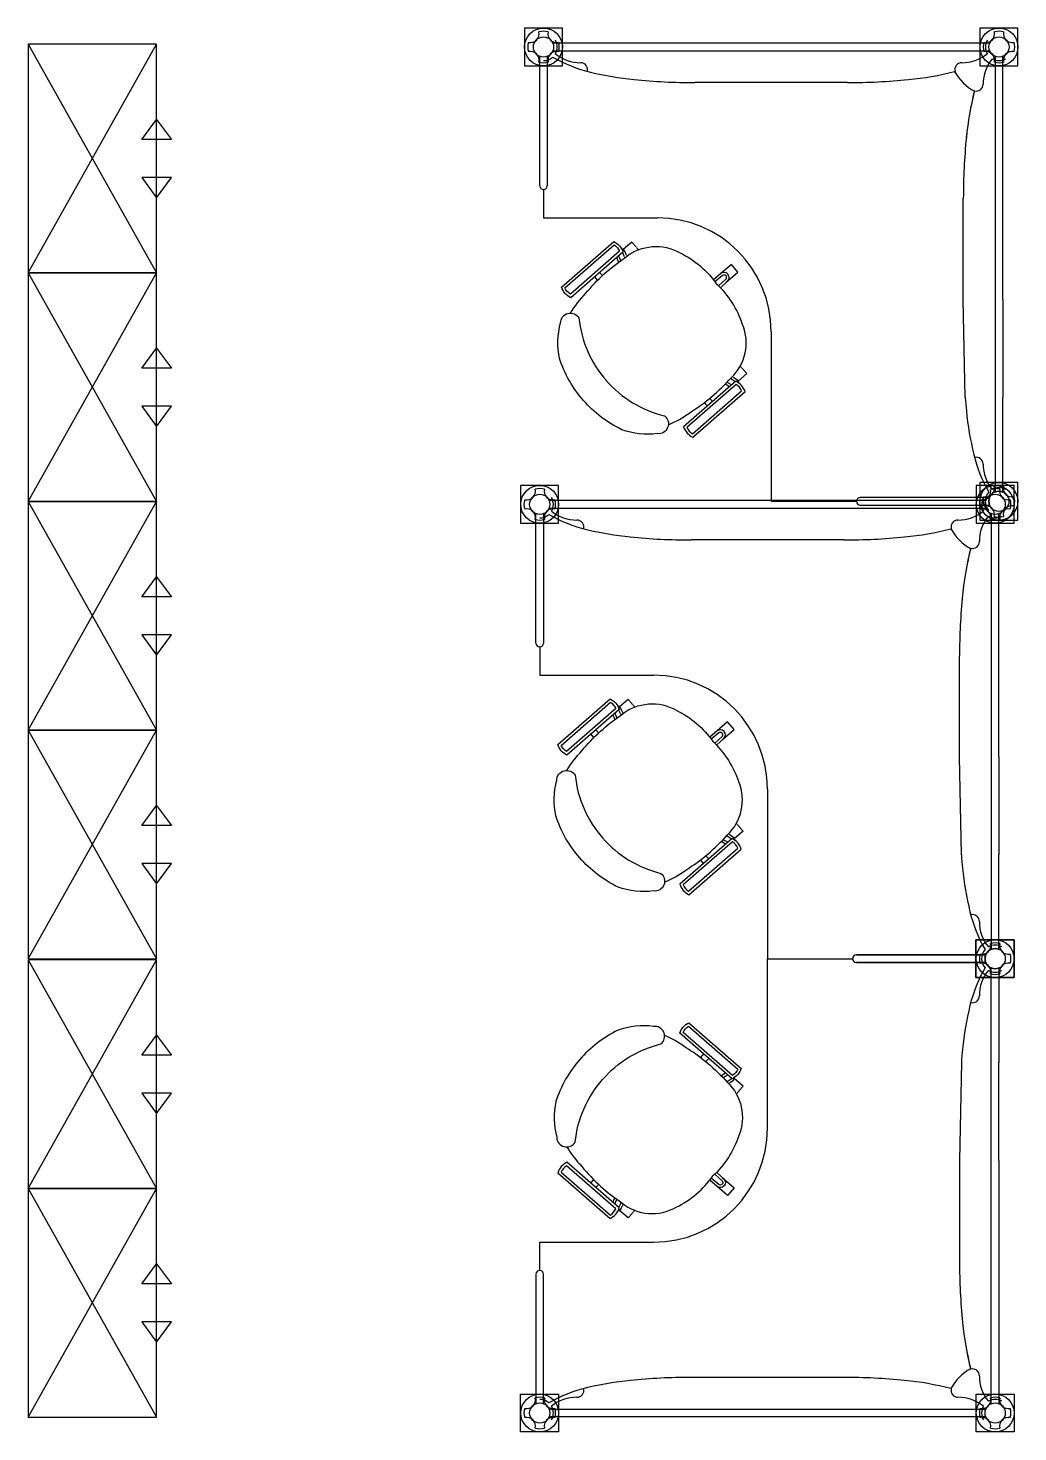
# Model space of a CAD drawing. Header units: centimetres. Extents: x 534 to 2907, y -1306 to 581.
# Drawn here: x 2559.1 to 2905.5, y 50.8 to 541.9 of the extents above; entities that cross this region are included whole.
import ezdxf

# ---------------------------------------------------------------- set-up
doc = ezdxf.new("R2010")
doc.units = ezdxf.units.CM
doc.linetypes.add('CACHE', pattern=[0.375, 0.25, -0.125])
doc.layers.add('layer_1', color=175, linetype='Continuous')
doc.layers.add('layer_2', color=251, linetype='Continuous')

msp = doc.modelspace()

# ---------------------------------------------------------------- linework, layer by layer
at = {"layer": 'layer_1'}
for p, q in [((2604.1, 536.24), (2559.1, 536.24)), ((2559.1, 456.24), (2604.1, 536.24)), ((2559.1, 536.24), (2604.1, 456.24)), ((2559.1, 536.24), (2559.1, 456.24)), ((2604.1, 456.24), (2604.1, 536.24)), ((2895.6, 536.59), (2742.76, 536.59)), ((2738.16, 486.74), (2738.16, 532.03)), ((2740.81, 532.03), (2740.81, 486.74)), ((2742.76, 533.94), (2895.6, 533.94)), ((2897.52, 531.99), (2897.52, 412.66)), ((2900.16, 446.97), (2900.16, 531.99)), ((2598.91, 502.91), (2604.1, 509.95)), ((2604.1, 509.95), (2609.3, 502.91)), ((2609.3, 502.91), (2598.91, 502.91)), ((2609.3, 489.58), (2598.91, 489.58)), ((2598.91, 489.58), (2604.1, 482.54)), ((2604.1, 482.54), (2609.3, 489.58)), ((2739.48, 475.51), (2779.32, 475.51)), ((2559.1, 456.24), (2604.1, 456.24)), ((2604.1, 456.24), (2559.1, 456.24)), ((2559.1, 376.24), (2604.1, 456.24)), ((2559.1, 456.24), (2604.1, 376.24)), ((2559.1, 456.24), (2559.1, 376.24)), ((2604.1, 376.24), (2604.1, 456.24)), ((2757.33, 454.84), (2758.38, 453.62)), ((2759.12, 456.41), (2760.1, 455.28)), ((2819.16, 435.67), (2819.16, 376.33)), ((2598.91, 422.91), (2604.1, 429.95)), ((2604.1, 429.95), (2609.3, 422.91)), ((2609.3, 422.91), (2598.91, 422.91)), ((2897.52, 412.7), (2897.52, 379.6)), ((2900.16, 379.6), (2900.16, 412.7)), ((2609.3, 409.58), (2598.91, 409.58)), ((2598.91, 409.58), (2604.1, 402.54)), ((2604.1, 402.54), (2609.3, 409.58)), ((2796.81, 409.66), (2795.75, 410.87)), ((2798.61, 411.23), (2797.63, 412.35)), ((2559.1, 376.24), (2604.1, 376.24)), ((2604.1, 376.24), (2559.1, 376.24)), ((2559.1, 296.24), (2604.1, 376.24)), ((2559.1, 376.24), (2604.1, 296.24)), ((2559.1, 376.24), (2559.1, 296.24)), ((2604.1, 296.24), (2604.1, 376.24)), ((2894.28, 376.59), (2741.43, 376.59)), ((2741.43, 373.94), (2894.28, 373.94)), ((2819.16, 376.33), (2848.99, 376.33)), ((2895.6, 377.65), (2850.31, 377.65)), ((2850.31, 375), (2895.6, 375)), ((2736.83, 326.74), (2736.83, 372.03)), ((2739.48, 372.03), (2739.48, 326.74)), ((2896.19, 371.99), (2896.19, 252.66)), ((2898.84, 286.97), (2898.84, 371.99)), ((2598.91, 342.91), (2604.1, 349.95)), ((2604.1, 349.95), (2609.3, 342.91)), ((2609.3, 342.91), (2598.91, 342.91)), ((2609.3, 329.58), (2598.91, 329.58)), ((2598.91, 329.58), (2604.1, 322.54)), ((2604.1, 322.54), (2609.3, 329.58)), ((2738.16, 315.51), (2778, 315.51)), ((2559.1, 296.24), (2604.1, 296.24)), ((2604.1, 296.24), (2559.1, 296.24)), ((2559.1, 216.24), (2604.1, 296.24)), ((2559.1, 296.24), (2604.1, 216.24)), ((2559.1, 296.24), (2559.1, 216.24)), ((2604.1, 216.24), (2604.1, 296.24)), ((2756, 294.84), (2757.06, 293.62)), ((2757.8, 296.41), (2758.78, 295.28)), ((2817.84, 275.67), (2817.84, 216.33)), ((2598.91, 262.91), (2604.1, 269.95)), ((2604.1, 269.95), (2609.3, 262.91)), ((2609.3, 262.91), (2598.91, 262.91)), ((2795.49, 249.66), (2794.43, 250.87)), ((2797.28, 251.23), (2796.3, 252.35)), ((2896.19, 252.7), (2896.19, 219.6)), ((2898.84, 219.6), (2898.84, 252.7)), ((2609.3, 249.58), (2598.91, 249.58)), ((2598.91, 249.58), (2604.1, 242.54)), ((2604.1, 242.54), (2609.3, 249.58)), ((2559.1, 216.24), (2604.1, 216.24)), ((2817.84, 156.99), (2817.84, 216.33)), ((2817.84, 216.33), (2847.66, 216.33)), ((2817.84, 216.33), (2847.66, 216.33)), ((2848.99, 217.65), (2894.28, 217.65)), ((2894.28, 217.65), (2848.99, 217.65)), ((2604.1, 215.89), (2559.1, 215.89)), ((2559.1, 135.89), (2604.1, 215.89)), ((2559.1, 215.89), (2604.1, 135.89)), ((2559.1, 215.89), (2559.1, 135.89)), ((2604.1, 135.89), (2604.1, 215.89)), ((2894.28, 215), (2848.99, 215)), ((2848.99, 215), (2894.28, 215)), ((2896.19, 179.95), (2896.19, 213.05)), ((2898.84, 213.05), (2898.84, 179.95)), ((2598.91, 182.56), (2604.1, 189.6)), ((2604.1, 189.6), (2609.3, 182.56)), ((2609.3, 182.56), (2598.91, 182.56)), ((2795.49, 182.99), (2794.43, 181.78)), ((2797.28, 181.42), (2796.3, 180.3)), ((2896.19, 60.66), (2896.19, 180)), ((2609.3, 169.23), (2598.91, 169.23)), ((2598.91, 169.23), (2604.1, 162.19)), ((2604.1, 162.19), (2609.3, 169.23)), ((2898.84, 145.69), (2898.84, 60.66)), ((2756, 137.82), (2757.06, 139.03)), ((2559.1, 135.89), (2604.1, 135.89)), ((2604.1, 135.89), (2559.1, 135.89)), ((2559.1, 55.89), (2604.1, 135.89)), ((2559.1, 135.89), (2604.1, 55.89)), ((2559.1, 135.89), (2559.1, 55.89)), ((2604.1, 55.89), (2604.1, 135.89)), ((2757.8, 136.25), (2758.78, 137.37)), ((2738.16, 117.15), (2778, 117.15)), ((2598.91, 102.56), (2604.1, 109.6)), ((2604.1, 109.6), (2609.3, 102.56)), ((2736.83, 105.92), (2736.83, 60.63)), ((2739.48, 60.63), (2739.48, 105.92)), ((2609.3, 102.56), (2598.91, 102.56)), ((2609.3, 89.23), (2598.91, 89.23)), ((2598.91, 89.23), (2604.1, 82.19)), ((2604.1, 82.19), (2609.3, 89.23)), ((2559.1, 55.89), (2604.1, 55.89)), ((2741.43, 58.71), (2894.28, 58.71)), ((2894.28, 56.06), (2741.43, 56.06))]:
    msp.add_line(p, q, dxfattribs=at)
at = {"layer": 'layer_1', "linetype": 'Continuous'}
for p, q in [((2739.48, 485.41), (2739.48, 475.51)), ((2900.16, 446.97), (2900.16, 412.7)), ((2738.16, 325.41), (2738.16, 315.51)), ((2898.84, 286.97), (2898.84, 252.7)), ((2898.84, 145.69), (2898.84, 179.95)), ((2738.16, 107.24), (2738.16, 117.15))]:
    msp.add_line(p, q, dxfattribs=at)
for points in [[(2732.77, 528.64), (2746.11, 528.64), (2746.11, 541.89), (2732.77, 541.89)], [(2892.17, 528.64), (2905.5, 528.64), (2905.5, 541.89), (2892.17, 541.89)], [(2731.45, 368.64), (2744.78, 368.64), (2744.78, 381.89), (2731.45, 381.89)], [(2890.84, 368.64), (2904.18, 368.64), (2904.18, 381.89), (2890.84, 381.89)], [(2892.13, 369.7), (2905.46, 369.7), (2905.46, 382.95), (2892.13, 382.95)], [(2890.81, 222.95), (2904.14, 222.95), (2904.14, 209.7), (2890.81, 209.7)], [(2890.81, 209.7), (2904.14, 209.7), (2904.14, 222.95), (2890.81, 222.95)], [(2731.45, 64.01), (2744.78, 64.01), (2744.78, 50.77), (2731.45, 50.77)], [(2890.84, 64.01), (2904.18, 64.01), (2904.18, 50.77), (2890.84, 50.77)]]:
    msp.add_lwpolyline(points, close=True, dxfattribs=at)
at = {"layer": 'layer_1'}
for points in [[(2764.08, 467.22, -0.207753), (2767.29, 463.55), (2749.02, 447.57, -0.207753), (2745.8, 451.25)], [(2809.99, 414.69, 0.207753), (2806.78, 418.37), (2788.51, 402.4, 0.207753), (2791.72, 398.72)], [(2762.75, 307.22, -0.207753), (2765.96, 303.55), (2747.69, 287.57, -0.207753), (2744.48, 291.25)], [(2808.67, 254.69, 0.207753), (2805.45, 258.37), (2787.18, 242.4, 0.207753), (2790.39, 238.72)], [(2808.67, 177.96, -0.207753), (2805.45, 174.28), (2787.18, 190.25, -0.207753), (2790.39, 193.93)], [(2762.75, 125.43, 0.207753), (2765.96, 129.11), (2747.69, 145.08, 0.207753), (2744.48, 141.4)]]:
    msp.add_lwpolyline(points, format="xyb", close=True, dxfattribs=at)
for points in [[(2771.68, 465.54), (2770.38, 467.03), (2767.36, 464.4)], [(2803.3, 452.84), (2807.51, 456.52), (2805.21, 459.16), (2801.59, 455.99)], [(2809.32, 422.48), (2810.63, 420.99), (2807.61, 418.35)], [(2770.36, 305.54), (2769.05, 307.03), (2766.04, 304.4)], [(2801.98, 292.84), (2806.19, 296.52), (2803.88, 299.16), (2800.26, 295.99)], [(2808, 262.48), (2809.3, 260.99), (2806.29, 258.35)], [(2808, 170.17), (2809.3, 171.67), (2806.29, 174.3)], [(2801.98, 139.82), (2806.19, 136.14), (2803.88, 133.5), (2800.26, 136.66)], [(2770.36, 127.12), (2769.05, 125.62), (2766.04, 128.26)]]:
    msp.add_lwpolyline(points, dxfattribs=at)
for points in [[(2748.98, 442.18, -0.057489), (2754.2, 449.03, -0.071475), (2768.23, 461.74, -0.311745), (2787.27, 463.21, -0.130308), (2800.06, 452.34)], [(2765.77, 462.22), (2766.31, 460.84, -0.491323)], [(2768.45, 462.71), (2768.01, 463.66, 0.22938), (2766.83, 464.63)], [(2767.74, 462.1), (2767.2, 463.28, 0.040993), (2767.13, 463.4)], [(2765.05, 461.59), (2765.59, 460.22, -0.491323)], [(2783.16, 403.09, 0.057489), (2790.65, 407.34, 0.071475), (2805.12, 419.55, 0.311745), (2809.12, 438.22, 0.130308), (2800.05, 452.34)], [(2801.39, 451.05), (2803.89, 453.36, 0.971301), (2801.58, 456), (2798.95, 453.84, -0.491323)], [(2800.76, 451.68), (2803.28, 454.02, 0.971301), (2802.15, 455.31), (2799.49, 453.12, -0.491323)], [(2761.42, 418.62, 0.155221), (2781.86, 406.18, -0.75956), (2779.29, 400.02, -0.12086), (2766.87, 401.39, -0.103151), (2753.49, 411.64, -0.103151), (2745.12, 426.27, -0.12086), (2745.43, 438.76, -0.75956), (2751.87, 440.48, 0.155221), (2761.47, 418.56)], [(2805.27, 417.05), (2803.95, 417.79, 0.491323)], [(2805.38, 419.04), (2806.48, 418.34, -0.049806), (2806.62, 418.23)], [(2806.08, 419.65), (2806.96, 419.09, -0.230699), (2807.77, 417.78)], [(2804.55, 416.42), (2803.23, 417.16, 0.491323)], [(2747.66, 282.18, -0.057489), (2752.88, 289.03, -0.071475), (2766.91, 301.74, -0.311745), (2785.95, 303.21, -0.130308), (2798.73, 292.34)], [(2767.12, 302.71), (2766.68, 303.66, 0.22938), (2765.5, 304.63)], [(2763.73, 301.59), (2764.27, 300.22, -0.491323)], [(2764.45, 302.22), (2764.99, 300.84, -0.491323)], [(2766.42, 302.1), (2765.87, 303.28, 0.040993), (2765.8, 303.4)], [(2800.07, 291.05), (2802.56, 293.36, 0.971301), (2800.25, 296), (2797.63, 293.84, -0.491323)], [(2799.43, 291.68), (2801.95, 294.02, 0.971301), (2800.82, 295.31), (2798.17, 293.12, -0.491323)], [(2781.84, 243.09, 0.057489), (2789.32, 247.34, 0.071475), (2803.79, 259.55, 0.311745), (2807.79, 278.22, 0.130308), (2798.73, 292.34)], [(2760.09, 258.62, 0.155221), (2780.54, 246.18, -0.75956), (2777.97, 240.02, -0.12086), (2765.55, 241.39, -0.103151), (2752.17, 251.64, -0.103151), (2743.8, 266.27, -0.12086), (2744.11, 278.76, -0.75956), (2750.55, 280.48, 0.155221), (2760.15, 258.56)], [(2803.22, 256.42), (2801.91, 257.16, 0.491323)], [(2803.94, 257.05), (2802.62, 257.79, 0.491323)], [(2804.06, 259.04), (2805.16, 258.34, -0.049806), (2805.29, 258.23)], [(2804.76, 259.65), (2805.64, 259.09, -0.230699), (2806.44, 257.78)], [(2760.09, 174.03, -0.155221), (2780.54, 186.48, 0.75956), (2777.97, 192.63, 0.12086), (2765.55, 191.27, 0.103151), (2752.17, 181.02, 0.103151), (2743.8, 166.38, 0.12086), (2744.11, 153.89, 0.75956), (2750.55, 152.17, -0.155221), (2760.15, 174.09)], [(2781.84, 189.57, -0.057489), (2789.32, 185.31, -0.071475), (2803.79, 173.11, -0.311745), (2807.79, 154.44, -0.130308), (2798.73, 140.31)], [(2803.22, 176.23), (2801.91, 175.5, -0.491323)], [(2803.94, 175.6), (2802.62, 174.87, -0.491323)], [(2804.06, 173.62), (2805.16, 174.32, 0.049806), (2805.29, 174.42)], [(2804.76, 173), (2805.64, 173.56, 0.230699), (2806.44, 174.87)], [(2747.66, 150.47, 0.057489), (2752.88, 143.62, 0.071475), (2766.91, 130.91, 0.311745), (2785.95, 129.44, 0.130308), (2798.73, 140.32)], [(2800.07, 141.61), (2802.56, 139.29, -0.971301), (2800.25, 136.65), (2797.63, 138.82, 0.491323)], [(2799.43, 140.97), (2801.95, 138.64, -0.971301), (2800.82, 137.34), (2798.17, 139.53, 0.491323)], [(2763.73, 131.06), (2764.27, 132.44, 0.491323)], [(2764.45, 130.44), (2764.99, 131.81, 0.491323)], [(2767.12, 129.94), (2766.68, 129, -0.22938), (2765.5, 128.03)], [(2766.42, 130.56), (2765.87, 129.37, -0.040993), (2765.8, 129.25)]]:
    msp.add_lwpolyline(points, format="xyb", dxfattribs=at)
at = {"layer": 'layer_1', "linetype": 'CACHE'}
for points in [[(2767.99, 461.57), (2767.74, 462.1, 0.971301)], [(2768.72, 462.12), (2768.45, 462.71, 0.971301)], [(2765.59, 460.22), (2765.7, 459.95, -0.491323)], [(2766.31, 460.84), (2766.45, 460.49, -0.491323)], [(2803.95, 417.79), (2803.65, 417.95, 0.491323)], [(2804.92, 419.33), (2805.38, 419.04, -0.971301)], [(2805.56, 419.99), (2806.08, 419.65, -0.971301)], [(2803.23, 417.16), (2803, 417.29, 0.491323)], [(2764.27, 300.22), (2764.38, 299.95, -0.491323)], [(2764.99, 300.84), (2765.12, 300.49, -0.491323)], [(2766.66, 301.57), (2766.42, 302.1, 0.971301)], [(2767.4, 302.12), (2767.12, 302.71, 0.971301)], [(2801.91, 257.16), (2801.68, 257.29, 0.491323)], [(2802.62, 257.79), (2802.32, 257.95, 0.491323)], [(2803.6, 259.33), (2804.06, 259.04, -0.971301)], [(2804.24, 259.99), (2804.76, 259.65, -0.971301)], [(2801.91, 175.5), (2801.68, 175.37, -0.491323)], [(2802.62, 174.87), (2802.32, 174.7, -0.491323)], [(2803.6, 173.32), (2804.06, 173.62, 0.971301)], [(2804.24, 172.67), (2804.76, 173, 0.971301)], [(2764.27, 132.44), (2764.38, 132.71, 0.491323)], [(2764.99, 131.81), (2765.12, 132.16, 0.491323)], [(2766.66, 131.08), (2766.42, 130.56, -0.971301)], [(2767.4, 130.53), (2767.12, 129.94, -0.971301)]]:
    msp.add_lwpolyline(points, format="xyb", dxfattribs=at)
for points in [[(2772.46, 464.24), (2772.66, 464.42), (2771.68, 465.54)], [(2808.21, 423.48), (2808.34, 423.6), (2809.32, 422.48)], [(2771.13, 304.24), (2771.34, 304.42), (2770.36, 305.54)], [(2806.88, 263.48), (2807.02, 263.6), (2808, 262.48)], [(2806.88, 169.18), (2807.02, 169.05), (2808, 170.17)], [(2771.13, 128.41), (2771.34, 128.23), (2770.36, 127.12)]]:
    msp.add_lwpolyline(points, dxfattribs=at)
at = {"layer": 'layer_1'}
for centre, radius, start, end in [((2739.48, 486.74), 1.32, 180, 0), ((2898.84, 376.33), 3.53, 67.9757, 112.0243), ((2850.31, 376.33), 1.32, 90, 270), ((2850.31, 376.33), 1.32, 90, 270), ((2898.88, 376.33), 3.53, 157.9757, 202.0243), ((2738.16, 326.74), 1.32, 180, 0), ((2848.99, 216.33), 1.32, 90, 270), ((2848.99, 216.33), 1.32, 90, 270), ((2848.99, 216.33), 1.32, 90, 270), ((2848.99, 216.33), 1.32, 90, 270), ((2897.55, 216.33), 3.53, 157.9757, 202.0243), ((2897.55, 216.33), 3.53, 157.9757, 202.0243), ((2897.52, 216.33), 3.53, 67.9757, 112.0243), ((2897.52, 216.33), 3.53, 247.9757, 292.0243), ((2738.16, 105.92), 1.32, 0, 180)]:
    msp.add_arc(centre, radius, start, end, dxfattribs=at)
at = {"layer": 'layer_1', "linetype": 'Continuous'}
for centre, start, end in [((2779.32, 435.67), 0, 90), ((2778, 275.67), 0, 90), ((2778, 156.99), 270, 0)]:
    msp.add_arc(centre, 39.84, start, end, dxfattribs=at)
at = {"layer": 'layer_2', "linetype": 'Continuous'}
for p, q in [((2845.86, 522.82), (2792.46, 522.82)), ((2886.39, 446.97), (2886.39, 482.29)), ((2886.39, 446.97), (2886.39, 482.29)), ((2887.03, 412.7), (2886.39, 446.97)), ((2844.54, 362.82), (2791.14, 362.82)), ((2885.07, 286.97), (2885.07, 322.29)), ((2885.07, 286.97), (2885.07, 322.29)), ((2885.71, 252.7), (2885.07, 286.97)), ((2885.71, 179.95), (2885.07, 145.69)), ((2885.07, 145.69), (2885.07, 110.37)), ((2885.07, 145.69), (2885.07, 110.37)), ((2844.54, 69.84), (2791.14, 69.84))]:
    msp.add_line(p, q, dxfattribs=at)
for points in [[(2764.21, 466.01, -0.143707), (2766.11, 463.84), (2748.89, 448.78, -0.143707), (2746.98, 450.96)], [(2808.81, 414.99, 0.143707), (2806.91, 417.16), (2789.69, 402.11, 0.143707), (2791.59, 399.93)], [(2762.88, 306.01, -0.143707), (2764.78, 303.84), (2747.56, 288.78, -0.143707), (2745.66, 290.96)], [(2807.49, 254.99, 0.143707), (2805.58, 257.16), (2788.36, 242.11, 0.143707), (2790.26, 239.93)], [(2807.49, 177.67, -0.143707), (2805.58, 175.49), (2788.36, 190.55, -0.143707), (2790.26, 192.72)], [(2762.88, 126.64, 0.143707), (2764.78, 128.82), (2747.56, 143.87, 0.143707), (2745.66, 141.69)]]:
    msp.add_lwpolyline(points, format="xyb", close=True, dxfattribs=at)
for centre, radius in [((2739.48, 535.27), 6.62), ((2898.88, 535.27), 6.62), ((2739.48, 535.27, 89.18), 3.53), ((2898.88, 535.27), 3.53), ((2738.16, 375.27), 6.62), ((2738.16, 375.27, 89.18), 3.53), ((2897.55, 375.27), 6.62), ((2898.84, 376.33), 6.62), ((2897.55, 375.27), 3.53), ((2898.84, 376.33), 3.53), ((2897.52, 216.33), 6.62), ((2897.52, 216.33), 6.62), ((2897.52, 216.33), 3.53), ((2897.52, 216.33), 3.53), ((2738.16, 57.39), 6.62), ((2897.55, 57.39), 6.62), ((2738.16, 57.39, 89.18), 3.53), ((2897.55, 57.39), 3.53)]:
    msp.add_circle(centre, radius, dxfattribs=at)
for centre, radius, start, end in [((2734.9, 539.85), 3.04, 256.8555, 13.1445), ((2739.48, 535.27), 5.52, 72.8771, 107.1229), ((2744.07, 539.85), 3.04, 166.8555, 283.1445), ((2894.29, 539.85), 3.04, 256.8555, 13.1445), ((2898.88, 535.27), 5.52, 72.8771, 107.1229), ((2903.46, 539.85), 3.04, 166.8555, 283.1445), ((2739.48, 535.27), 5.52, 162.8771, 197.1229), ((2739.48, 535.27), 4.77, 0, 29.656), ((2739.48, 535.27), 5.52, 342.8771, 17.1229), ((2898.88, 535.27), 5.52, 162.8771, 197.1229), ((2898.88, 535.27), 4.77, 150.344, 180), ((2898.88, 535.27), 5.52, 342.8771, 17.1229), ((2734.9, 530.68), 3.04, 346.8555, 103.1445), ((2739.48, 535.27), 4.77, 270, 312.5131), ((2744.07, 530.68), 3.04, 76.8555, 193.1445), ((2767.3, 573.95), 48.84, 239.7656, 256.4729), ((2739.48, 535.27), 4.77, 330.344, 0), ((2752.33, 543.36), 13.6, 230.2115, 270.686), ((2885.99, 543.36), 13.6, 269.314, 309.9273), ((2906.93, 522.42), 13.6, 140.1323, 180.686), ((2894.29, 530.68), 3.04, 346.8555, 103.1445), ((2898.88, 535.27), 4.77, 180, 209.3645), ((2898.88, 535.27), 4.77, 239.9952, 270), ((2898.88, 535.27), 4.77, 270, 299.656), ((2903.46, 530.68), 3.04, 76.8555, 193.1445), ((2739.48, 535.27), 5.52, 252.8771, 287.1229), ((2752.52, 527.37), 2.38, 344.3064, 90.686), ((2782.4, 636.71), 113.39, 256.471, 264.3084), ((2856.04, 635.81), 112.49, 275.6759, 284.0508), ((2898.84, 535.27), 17.7, 208.9776, 241.0224), ((2885.8, 527.37), 2.38, 89.314, 195.6936), ((2898.88, 535.27), 5.52, 252.8771, 287.1229), ((2792.46, 737.66), 214.85, 264.3084, 270), ((2845.86, 737.66), 214.85, 270, 275.6916), ((2845.86, 737.66), 214.85, 270, 275.6916), ((2890.95, 522.23), 2.38, 254.3064, 0.686), ((2999.09, 492.51), 112.19, 165.8501, 174.3294), ((2999.38, 492.47), 112.49, 165.9492, 174.3241), ((3101.24, 482.29), 214.85, 174.3084, 180), ((3101.24, 482.29), 214.85, 174.3084, 180), ((3101.24, 429.31), 214.85, 184.4325, 185.6916), ((3101.24, 429.31), 214.85, 184.4325, 185.6916), ((3000.28, 419.25), 113.39, 185.6916, 193.529), ((2937.52, 404.14), 48.84, 193.5271, 210.2344), ((2890.95, 389.36), 2.38, 359.314, 105.6936), ((2906.93, 389.17), 13.6, 179.314, 219.7885), ((2733.58, 379.85), 3.04, 256.8555, 13.1445), ((2738.16, 375.27), 5.52, 72.8771, 107.1229), ((2742.74, 379.85), 3.04, 166.8555, 283.1445), ((2892.97, 379.85), 3.04, 256.8555, 13.1445), ((2894.26, 380.91), 3.04, 256.8555, 13.1445), ((2898.84, 376.33), 4.77, 137.4869, 180), ((2897.55, 375.27), 5.52, 72.8771, 107.1229), ((2898.84, 376.33), 4.77, 90, 119.656), ((2898.84, 376.33), 5.52, 72.8771, 107.1229), ((2898.84, 376.33), 4.77, 60.344, 90), ((2902.14, 379.85), 3.04, 166.8555, 283.1445), ((2903.42, 380.91), 3.04, 166.8555, 283.1445), ((2738.16, 375.27), 5.52, 162.8771, 197.1229), ((2733.58, 370.68), 3.04, 346.8555, 103.1445), ((2742.74, 370.68), 3.04, 76.8555, 193.1445), ((2738.16, 375.27), 4.77, 0, 29.656), ((2738.16, 375.27), 4.77, 330.344, 0), ((2738.16, 375.27), 5.52, 342.8771, 17.1229), ((2897.55, 375.27), 5.52, 162.8771, 197.1229), ((2892.97, 370.68), 3.04, 346.8555, 103.1445), ((2897.55, 375.27), 4.77, 150.344, 180), ((2897.55, 375.27), 4.77, 180, 209.3645), ((2898.84, 376.33), 5.52, 162.8771, 197.1229), ((2894.26, 371.74), 3.04, 346.8555, 103.1445), ((2898.84, 376.33), 4.77, 180, 222.5131), ((2902.14, 370.68), 3.04, 76.8555, 193.1445), ((2903.42, 371.74), 3.04, 76.8555, 193.1445), ((2897.55, 375.27), 5.52, 342.8771, 17.1229), ((2898.84, 376.33), 5.52, 342.8771, 17.1229), ((2738.16, 375.27), 5.52, 252.8771, 287.1229), ((2738.16, 375.27), 4.77, 270, 312.5131), ((2765.97, 413.95), 48.84, 239.7656, 256.4729), ((2751, 383.36), 13.6, 230.2115, 270.686), ((2751.2, 367.37), 2.38, 344.3064, 90.686), ((2884.48, 367.37), 2.38, 89.314, 195.6936), ((2884.67, 383.36), 13.6, 269.314, 309.9273), ((2905.61, 362.42), 13.6, 140.1323, 180.686), ((2897.55, 375.27), 4.77, 239.9952, 270), ((2897.55, 375.27), 5.52, 252.8771, 287.1229), ((2898.84, 376.33), 5.52, 252.8771, 287.1229), ((2897.55, 375.27), 4.77, 270, 299.656), ((2781.08, 476.71), 113.39, 256.471, 264.3084), ((2791.14, 577.66), 214.85, 264.3084, 270), ((2844.54, 577.66), 214.85, 270, 275.6916), ((2844.54, 577.66), 214.85, 270, 275.6916), ((2854.72, 475.81), 112.49, 275.6759, 284.0508), ((2897.52, 375.27), 17.7, 208.9776, 241.0224), ((2997.76, 332.51), 112.19, 165.8501, 174.3294), ((2998.06, 332.47), 112.49, 165.9492, 174.3241), ((2889.62, 362.23), 2.38, 254.3064, 0.686), ((3099.91, 322.29), 214.85, 174.3084, 180), ((3099.91, 322.29), 214.85, 174.3084, 180), ((3099.91, 269.31), 214.85, 184.4325, 185.6916), ((3099.91, 269.31), 214.85, 184.4325, 185.6916), ((2998.96, 259.25), 113.39, 185.6916, 193.529), ((2936.2, 244.14), 48.84, 193.5271, 210.2344), ((2889.62, 229.36), 2.38, 359.314, 105.6936), ((2905.61, 229.17), 13.6, 179.314, 219.7885), ((2892.93, 220.91), 3.04, 256.8555, 13.1445), ((2892.93, 220.91), 3.04, 256.8555, 13.1445), ((2897.52, 216.33), 4.77, 90, 119.656), ((2897.52, 216.33), 5.52, 72.8771, 107.1229), ((2897.52, 216.33), 5.52, 72.8771, 107.1229), ((2897.52, 216.33), 4.77, 60.344, 90), ((2902.1, 220.91), 3.04, 166.8555, 283.1445), ((2902.1, 220.91), 3.04, 166.8555, 283.1445), ((2897.52, 216.33), 5.52, 162.8771, 197.1229), ((2897.52, 216.33), 5.52, 162.8771, 197.1229), ((2897.52, 216.33), 4.77, 137.4869, 180), ((2897.52, 216.33), 4.77, 137.4869, 180), ((2897.52, 216.33), 4.77, 180, 222.5131), ((2897.52, 216.33), 4.77, 180, 222.5131), ((2897.52, 216.33), 5.52, 342.8771, 17.1229), ((2897.52, 216.33), 5.52, 342.8771, 17.1229), ((2936.2, 188.51), 48.84, 149.7656, 166.4729), ((2905.61, 203.48), 13.6, 140.2115, 180.686), ((2892.93, 211.74), 3.04, 346.8555, 103.1445), ((2892.93, 211.74), 3.04, 346.8555, 103.1445), ((2897.52, 216.33), 4.77, 240.344, 270), ((2897.52, 216.33), 4.77, 270, 299.656), ((2902.1, 211.74), 3.04, 76.8555, 193.1445), ((2902.1, 211.74), 3.04, 76.8555, 193.1445), ((2897.52, 216.33), 5.52, 252.8771, 287.1229), ((2897.52, 216.33), 5.52, 252.8771, 287.1229), ((2889.62, 203.29), 2.38, 254.3064, 0.686), ((2998.96, 173.41), 113.39, 166.471, 174.3084), ((3099.91, 163.35), 214.85, 174.3084, 175.5675), ((3099.91, 163.35), 214.85, 174.3084, 175.5675), ((3099.91, 110.37), 214.85, 180, 185.6916), ((3099.91, 110.37), 214.85, 180, 185.6916), ((2997.76, 100.15), 112.19, 185.6706, 194.1499), ((2998.06, 100.19), 112.49, 185.6759, 194.0508), ((2781.08, -44.05), 113.39, 95.6916, 103.529), ((2791.14, -145.01), 214.85, 90, 95.6916), ((2844.54, -145.01), 214.85, 84.3084, 90), ((2844.54, -145.01), 214.85, 84.3084, 90), ((2854.72, -43.16), 112.49, 75.9492, 84.3241), ((2897.52, 57.39), 17.7, 118.9776, 151.0224), ((2889.62, 70.43), 2.38, 359.314, 105.6936), ((2905.61, 70.23), 13.6, 179.314, 219.8677), ((2765.97, 18.71), 48.84, 103.5271, 120.2344), ((2751.2, 65.28), 2.38, 269.314, 15.6936), ((2884.48, 65.28), 2.38, 164.3064, 270.686), ((2738.16, 57.39), 5.52, 162.8771, 197.1229), ((2733.58, 61.97), 3.04, 256.8555, 13.1445), ((2738.16, 57.39), 5.52, 72.8771, 107.1229), ((2738.16, 57.39), 4.77, 47.4869, 90), ((2742.74, 61.97), 3.04, 166.8555, 283.1445), ((2751, 49.3), 13.6, 89.314, 129.7885), ((2738.16, 57.39), 4.77, 360, 29.656), ((2738.16, 57.39), 5.52, 342.8771, 17.1229), ((2884.67, 49.3), 13.6, 50.0727, 90.686), ((2897.55, 57.39), 5.52, 162.8771, 197.1229), ((2892.97, 61.97), 3.04, 256.8555, 13.1445), ((2897.55, 57.39), 4.77, 150.6355, 180), ((2897.55, 57.39), 4.77, 90, 120.0048), ((2897.55, 57.39), 5.52, 72.8771, 107.1229), ((2897.55, 57.39), 4.77, 60.344, 90), ((2902.14, 61.97), 3.04, 166.8555, 283.1445), ((2897.55, 57.39), 5.52, 342.8771, 17.1229), ((2733.58, 52.81), 3.04, 346.8555, 103.1445), ((2742.74, 52.81), 3.04, 76.8555, 193.1445), ((2738.16, 57.39), 4.77, 330.344, 0), ((2892.97, 52.81), 3.04, 346.8555, 103.1445), ((2897.55, 57.39), 4.77, 180, 209.656), ((2902.14, 52.81), 3.04, 76.8555, 193.1445), ((2738.16, 57.39), 5.52, 252.8771, 287.1229), ((2897.55, 57.39), 5.52, 252.8771, 287.1229)]:
    msp.add_arc(centre, radius, start, end, dxfattribs=at)

doc.saveas('drawing.dxf')
